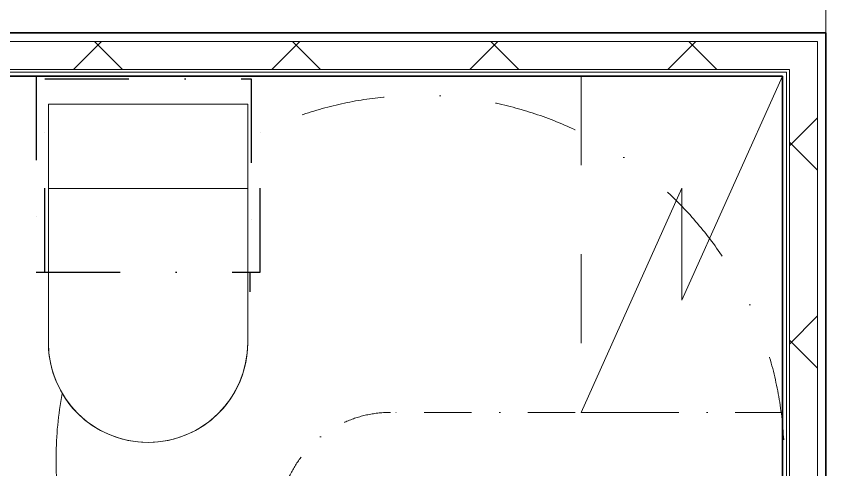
# Model space of a CAD drawing. Header units: millimetres. Extents: x -46592 to 140440, y -36427 to 76663.
# Drawn here: x 39629 to 41074, y 39017 to 39826 of the extents above; entities that cross this region are included whole.
import ezdxf

# ---------------------------------------------------------------- set-up
doc = ezdxf.new("R2010")
doc.units = ezdxf.units.MM
for name, pattern in [('Dash', [317.5, 158.75, -158.75]), ('Pistekatko 3_2_mm', [350, 150, -100, 0, -100]), ('pistekatko tiheä_2_', [185, 85, -50, 0, -50])]:
    doc.linetypes.add(name, pattern=pattern)
for name, color, linetype, lineweight in [('AR-C_APUVIIVA-1', 1, 'Pistekatko 3_2_mm', 18), ('AR-C_APUVIIVA-2', 1, 'pistekatko tiheä_2_', 18), ('AR1241_US-1', 1, 'Continuous', 35), ('AR1311_VS', 2, 'Continuous', 18), ('AR1311_VS-1', 2, 'Continuous', 35), ('AR1331_KIINTO', 3, 'Continuous', 18), ('AR1331_KIINTO-1', 3, 'Continuous', 25), ('AR1331_KIINTO-2', 3, 'Pistekatko 3_2_mm', 25), ('AR19_MUURAK', 6, 'Continuous', 18), ('AR19_MUURAK-2', 6, 'Dash', 18), ('AR21_PUTKIOSA', 6, 'Continuous', 18)]:
    doc.layers.add(name, color=color, linetype=linetype, lineweight=lineweight)
pattern_1 = [(45, (0, 0), (-176.7767, 176.7767), []), (135, (0, 0), (-176.7767, -176.7767), [])]

# ---------------------------------------------------------------- blocks, each defined once
blk = doc.blocks.new('Wc-istuin_2 - Wc-istuin-1650274-04 2_ krs')
at = {"layer": 'AR21_PUTKIOSA'}
for p, q in [((-177.9, 30), (-177.9, 455.7)), ((-177.9, 455.7), (-177.9, 30)), ((177.9, 455.7), (177.9, 30)), ((177.9, 30), (177.9, 455.7)), ((-177.9, 180.7), (177.9, 180.7)), ((177.9, 30), (-177.9, 30)), ((-177.9, 30), (177.9, 30))]:
    blk.add_line(p, q, dxfattribs=at)
for start in [0, 360]:
    blk.add_arc((0, 455.7), 177.9, start, 180, dxfattribs=at)
blk = doc.blocks.new('Seinäkaappi - Pyykkikaappi-2251105-04 2_ krs')
at = {"layer": 'AR1331_KIINTO-1'}
blk.add_line((181.5, -200), (181.5, -235), dxfattribs=at)
at = {"layer": 'AR1331_KIINTO-2'}
for p, q in [((200, 150), (-200, 150)), ((-200, 150), (-200, -200)), ((-184, 145), (184, 145)), ((-184, -200), (-184, 145)), ((184, 145), (184, -200)), ((200, -200), (200, 150)), ((-200, -200), (200, -200))]:
    blk.add_line(p, q, dxfattribs=at)
blk = doc.blocks.new('Shower_columns_15486 - Suihku-V96-04 2_ krs')
at = {"layer": 'AR-C_APUVIIVA-2'}
blk.add_line((-450, 0), (-450, -700), dxfattribs=at)
blk.add_arc((-250, -700), 200, 180, 270, dxfattribs=at)
blk = doc.blocks.new('LTO600x360x700 - LTO600x360x700-2267141-04 2_ krs')
at = {"layer": 'AR19_MUURAK'}
for p, q in [((-600, 360), (-200, 180)), ((-400, 180), (0, 0)), ((-200, 180), (-400, 180))]:
    blk.add_line(p, q, dxfattribs=at)
at = {"layer": 'AR19_MUURAK-2'}
for p, q in [((0, 360), (-600, 360)), ((-600, 360), (-600, 0)), ((0, 0), (0, 360)), ((-600, 0), (0, 0))]:
    blk.add_line(p, q, dxfattribs=at)

msp = doc.modelspace()

# ---------------------------------------------------------------- hatches: boundary and pattern name
at = {"layer": 'AR1311_VS'}
h = msp.add_hatch(dxfattribs=at)
h.set_pattern_fill('FP_1', color=256, style=0, pattern_type=2)
h.set_pattern_definition(pattern_1)
h.paths.add_polyline_path([(41004, 39731.2), (41009, 39731.2), (41009, 39781.2), (38897, 39781.2), (38897, 39731.2), (40997, 39731.2)], flags=0)
h = msp.add_hatch(dxfattribs=at)
h.set_pattern_fill('FP_1', color=256, style=0, pattern_type=2)
h.set_pattern_definition(pattern_1)
h.paths.add_polyline_path([(41059, 38207.2), (41059, 39781.2), (41009, 39781.2), (41009, 38207.2)], flags=0)

# ---------------------------------------------------------------- linework, layer by layer
at = {"layer": 'AR-C_APUVIIVA-1'}
for start, end in [(3.1014, 118.3201), (169.5763, 324.6405)]:
    msp.add_arc((40349.8, 39035.1), 650, start, end, dxfattribs=at)
at = {"layer": 'AR1241_US-1'}
msp.add_line((41074, 39796.2), (41074, 33618.5), dxfattribs=at)
at = {"layer": 'AR1311_VS'}
for p, q in [((41074, 39796.2), (41074, 39896.2)), ((38834, 39781.2), (41059, 39781.2)), ((41059, 38144.2), (41059, 39781.2)), ((38897, 39731.2), (41009, 39731.2)), ((38902, 39726.2), (41004, 39726.2)), ((41004, 38212.2), (41004, 39726.2)), ((41009, 38207.2), (41009, 39731.2))]:
    msp.add_line(p, q, dxfattribs=at)
at = {"layer": 'AR1311_VS-1'}
for p, q in [((41074, 39796.2), (38834, 39796.2)), ((38834, 39796.2), (41074, 39796.2)), ((41074, 38144.2), (41074, 39796.2)), ((39544, 39719.2), (40997, 39719.2)), ((40997, 39719.2), (40997, 38691))]:
    msp.add_line(p, q, dxfattribs=at)

# ---------------------------------------------------------------- block references
at = {"layer": 'AR1331_KIINTO'}
msp.add_blockref('Seinäkaappi - Pyykkikaappi-2251105-04 2_ krs', (39864, 39569.2), dxfattribs=at)
at = {"layer": 'AR19_MUURAK', "rotation": 90.00000000000239}
msp.add_blockref('LTO600x360x700 - LTO600x360x700-2267141-04 2_ krs', (40997, 39719.2), dxfattribs=at)
at = {"layer": 'AR21_PUTKIOSA'}
for name, p, rotation in [('Wc-istuin_2 - Wc-istuin-1650274-04 2_ krs', (39864, 39699.2), 180), ('Shower_columns_15486 - Suihku-V96-04 2_ krs', (40997, 38669.2), 270.0000000000071)]:
    msp.add_blockref(name, p, dxfattribs=dict(at, rotation=rotation))

doc.saveas('drawing.dxf')
